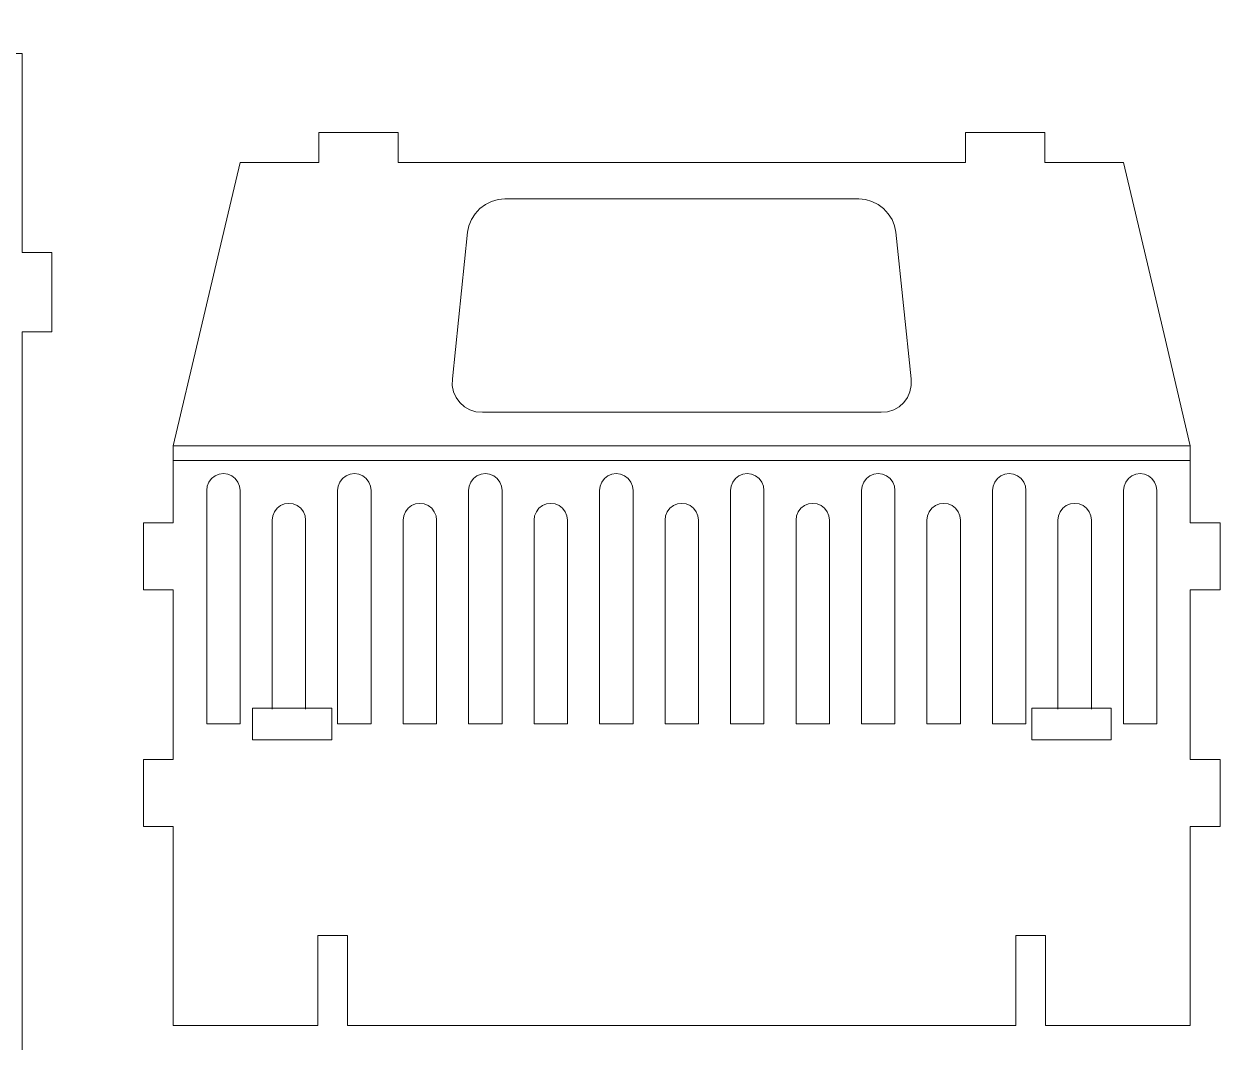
# Model space of a CAD drawing. Header units: millimetres. Extents: x -516 to 519, y -297 to 340.
# Drawn here: x -144 to -23.3, y -33.7 to 69 of the extents above; entities that cross this region are included whole.
import ezdxf

# ---------------------------------------------------------------- set-up
doc = ezdxf.new("R2010")
doc.units = ezdxf.units.MM
doc.header["$MEASUREMENT"] = 0
doc.layers.add('layer 1', color=7, linetype='Continuous')

msp = doc.modelspace()

# ---------------------------------------------------------------- linework, layer by layer
at = {"layer": 'layer 1', "color": 250, "lineweight": 18}
for points, knots in [([(-144.1938, 66.0335), (-144.1938, 66.0335), (-144.1938, 45.948), (-144.1938, 45.948), (-144.1938, 45.948), (-141.2196, 45.948), (-141.2196, 45.948), (-141.2196, 45.948), (-141.2196, 37.9439), (-141.2196, 37.9439), (-141.2196, 37.9439), (-144.1938, 37.9439), (-144.1938, 37.9439), (-144.1938, 37.9439), (-144.1938, -34.6253), (-144.1938, -34.6253), (-144.1938, -34.6253), (-141.2196, -34.6253), (-141.2196, -34.6253), (-141.2196, -34.6253), (-141.2196, -42.6295), (-141.2196, -42.6295), (-141.2196, -42.6295), (-144.1938, -42.6295), (-144.1938, -42.6295), (-144.1938, -42.6295), (-144.1938, -50.4249), (-144.1938, -50.4249), (-144.1938, -50.4249), (-152.1981, -50.4249), (-152.1981, -50.4249), (-152.1981, -50.4249), (-152.1981, -53.4264), (-152.1981, -53.4264), (-152.1981, -53.4264), (-160.2017, -53.4264), (-160.2017, -53.4264), (-160.2017, -53.4264), (-160.2017, -50.4249), (-160.2017, -50.4249), (-160.2017, -50.4249), (-230.8196, -50.4249), (-230.8196, -50.4249), (-230.8196, -50.4249), (-230.8196, -53.4264), (-230.8196, -53.4264), (-230.8196, -53.4264), (-238.8232, -53.4264), (-238.8232, -53.4264), (-238.8232, -53.4264), (-238.8232, -50.4249), (-238.8232, -50.4249), (-238.8232, -50.4249), (-246.8273, -50.4249), (-246.8273, -50.4249), (-246.8273, -50.4249), (-246.8273, -42.6295), (-246.8273, -42.6295), (-246.8273, -42.6295), (-249.8015, -42.6295), (-249.8015, -42.6295), (-249.8015, -42.6295), (-249.8015, -34.6253), (-249.8015, -34.6253), (-249.8015, -34.6253), (-246.8273, -34.6253), (-246.8273, -34.6253), (-246.8273, -34.6253), (-246.8273, 37.9439), (-246.8273, 37.9439), (-246.8273, 37.9439), (-249.8015, 37.9439), (-249.8015, 37.9439), (-249.8015, 37.9439), (-249.8015, 45.948), (-249.8015, 45.948), (-249.8015, 45.948), (-246.8273, 45.948), (-246.8273, 45.948), (-246.8273, 45.948), (-246.8273, 66.0335), (-246.8273, 66.0335), (-246.8273, 66.0335), (-199.5124, 66.0335), (-199.5124, 66.0335), (-199.5124, 66.0335), (-199.5124, 69.0077), (-199.5124, 69.0077), (-199.5124, 69.0077), (-191.5087, 69.0077), (-191.5087, 69.0077), (-191.5087, 69.0077), (-191.5087, 66.0335), (-191.5087, 66.0335), (-191.5087, 66.0335), (-144.1938, 66.0335), (-144.1938, 66.0335)], [0, 0, 0, 0, 0.03125, 0.03125, 0.03125, 0.0625, 0.0625, 0.0625, 0.09375, 0.09375, 0.09375, 0.125, 0.125, 0.125, 0.15625, 0.15625, 0.15625, 0.1875, 0.1875, 0.1875, 0.21875, 0.21875, 0.21875, 0.25, 0.25, 0.25, 0.28125, 0.28125, 0.28125, 0.3125, 0.3125, 0.3125, 0.34375, 0.34375, 0.34375, 0.375, 0.375, 0.375, 0.40625, 0.40625, 0.40625, 0.4375, 0.4375, 0.4375, 0.46875, 0.46875, 0.46875, 0.5, 0.5, 0.5, 0.53125, 0.53125, 0.53125, 0.5625, 0.5625, 0.5625, 0.59375, 0.59375, 0.59375, 0.625, 0.625, 0.625, 0.65625, 0.65625, 0.65625, 0.6875, 0.6875, 0.6875, 0.71875, 0.71875, 0.71875, 0.75, 0.75, 0.75, 0.78125, 0.78125, 0.78125, 0.8125, 0.8125, 0.8125, 0.84375, 0.84375, 0.84375, 0.875, 0.875, 0.875, 0.90625, 0.90625, 0.90625, 0.9375, 0.9375, 0.9375, 0.96875, 0.96875, 0.96875, 1, 1, 1, 1]), ([(-128.9611, -5.2263), (-128.9611, -5.2263), (-128.9611, 11.8948), (-128.9611, 11.8948), (-128.9611, 11.8948), (-131.9621, 11.8948), (-131.9621, 11.8948), (-131.9621, 11.8948), (-131.9621, 18.6437), (-131.9621, 18.6437), (-131.9621, 18.6437), (-128.9611, 18.6437), (-128.9611, 18.6437), (-128.9611, 18.6437), (-128.9611, 24.9344), (-128.9611, 24.9344), (-128.9611, 24.9344), (-128.9611, 26.4352), (-128.9611, 26.4352), (-128.9611, 26.4352), (-126.3122, 37.6503), (-126.3122, 37.6503), (-126.3122, 37.6503), (-124.7612, 44.2189), (-124.7612, 44.2189), (-124.7612, 44.2189), (-122.2057, 55.0388), (-122.2057, 55.0388), (-122.2057, 55.0388), (-114.2754, 55.0388), (-114.2754, 55.0388), (-114.2754, 55.0388), (-114.2754, 58.0403), (-114.2754, 58.0403), (-114.2754, 58.0403), (-106.2717, 58.0403), (-106.2717, 58.0403), (-106.2717, 58.0403), (-106.2717, 55.0388), (-106.2717, 55.0388), (-106.2717, 55.0388), (-49.017, 55.0388), (-49.017, 55.0388), (-49.017, 55.0388), (-49.017, 58.0403), (-49.017, 58.0403), (-49.017, 58.0403), (-41.0134, 58.0403), (-41.0134, 58.0403), (-41.0134, 58.0403), (-41.0134, 55.0388), (-41.0134, 55.0388), (-41.0134, 55.0388), (-33.083, 55.0388), (-33.083, 55.0388), (-33.083, 55.0388), (-30.5276, 44.2189), (-30.5276, 44.2189), (-30.5276, 44.2189), (-28.9765, 37.6503), (-28.9765, 37.6503), (-28.9765, 37.6503), (-26.3275, 26.4352), (-26.3275, 26.4352), (-26.3275, 26.4352), (-26.3275, 24.9344), (-26.3275, 24.9344), (-26.3275, 24.9344), (-26.3275, 18.6437), (-26.3275, 18.6437), (-26.3275, 18.6437), (-23.326, 18.6437), (-23.326, 18.6437), (-23.326, 18.6437), (-23.326, 11.8948), (-23.326, 11.8948), (-23.326, 11.8948), (-26.3275, 11.8948), (-26.3275, 11.8948), (-26.3275, 11.8948), (-26.3275, -5.2263), (-26.3275, -5.2263), (-26.3275, -5.2263), (-23.326, -5.2263), (-23.326, -5.2263), (-23.326, -5.2263), (-23.326, -11.9757), (-23.326, -11.9757), (-23.326, -11.9757), (-26.3275, -11.9757), (-26.3275, -11.9757), (-26.3275, -11.9757), (-26.3275, -32.0704), (-26.3275, -32.0704), (-26.3275, -32.0704), (-40.9286, -32.0704), (-40.9286, -32.0704), (-40.9286, -32.0704), (-40.9286, -22.9809), (-40.9286, -22.9809), (-40.9286, -22.9809), (-43.9303, -22.9809), (-43.9303, -22.9809), (-43.9303, -22.9809), (-43.9303, -32.0704), (-43.9303, -32.0704), (-43.9303, -32.0704), (-111.3617, -32.0704), (-111.3617, -32.0704), (-111.3617, -32.0704), (-111.3617, -22.9809), (-111.3617, -22.9809), (-111.3617, -22.9809), (-114.3633, -22.9809), (-114.3633, -22.9809), (-114.3633, -22.9809), (-114.3633, -32.0704), (-114.3633, -32.0704), (-114.3633, -32.0704), (-128.9611, -32.0704), (-128.9611, -32.0704), (-128.9611, -32.0704), (-128.9611, -11.9757), (-128.9611, -11.9757), (-128.9611, -11.9757), (-131.9621, -11.9757), (-131.9621, -11.9757), (-131.9621, -11.9757), (-131.9621, -5.2263), (-131.9621, -5.2263), (-131.9621, -5.2263), (-128.9611, -5.2263), (-128.9611, -5.2263)], [0, 0, 0, 0, 0.02272727, 0.02272727, 0.02272727, 0.04545455, 0.04545455, 0.04545455, 0.06818182, 0.06818182, 0.06818182, 0.09090909, 0.09090909, 0.09090909, 0.11363636, 0.11363636, 0.11363636, 0.13636364, 0.13636364, 0.13636364, 0.15909091, 0.15909091, 0.15909091, 0.18181818, 0.18181818, 0.18181818, 0.20454545, 0.20454545, 0.20454545, 0.22727273, 0.22727273, 0.22727273, 0.25, 0.25, 0.25, 0.27272727, 0.27272727, 0.27272727, 0.29545455, 0.29545455, 0.29545455, 0.31818182, 0.31818182, 0.31818182, 0.34090909, 0.34090909, 0.34090909, 0.36363636, 0.36363636, 0.36363636, 0.38636364, 0.38636364, 0.38636364, 0.40909091, 0.40909091, 0.40909091, 0.43181818, 0.43181818, 0.43181818, 0.45454545, 0.45454545, 0.45454545, 0.47727273, 0.47727273, 0.47727273, 0.5, 0.5, 0.5, 0.52272727, 0.52272727, 0.52272727, 0.54545455, 0.54545455, 0.54545455, 0.56818182, 0.56818182, 0.56818182, 0.59090909, 0.59090909, 0.59090909, 0.61363636, 0.61363636, 0.61363636, 0.63636364, 0.63636364, 0.63636364, 0.65909091, 0.65909091, 0.65909091, 0.68181818, 0.68181818, 0.68181818, 0.70454545, 0.70454545, 0.70454545, 0.72727273, 0.72727273, 0.72727273, 0.75, 0.75, 0.75, 0.77272727, 0.77272727, 0.77272727, 0.79545455, 0.79545455, 0.79545455, 0.81818182, 0.81818182, 0.81818182, 0.84090909, 0.84090909, 0.84090909, 0.86363636, 0.86363636, 0.86363636, 0.88636364, 0.88636364, 0.88636364, 0.90909091, 0.90909091, 0.90909091, 0.93181818, 0.93181818, 0.93181818, 0.95454545, 0.95454545, 0.95454545, 0.97727273, 0.97727273, 0.97727273, 1, 1, 1, 1]), ([(-57.5335, 29.8096), (-57.5335, 29.8096), (-56.8785, 29.8747), (-56.8785, 29.8747), (-56.8785, 29.8747), (-56.2619, 30.0667), (-56.2619, 30.0667), (-56.2619, 30.0667), (-55.708, 30.3788), (-55.708, 30.3788), (-55.708, 30.3788), (-55.2377, 30.7982), (-55.2377, 30.7982), (-55.2377, 30.7982), (-54.8694, 31.3099), (-54.8694, 31.3099), (-54.8694, 31.3099), (-54.6167, 31.8933), (-54.6167, 31.8933), (-54.6167, 31.8933), (-54.4898, 32.5264), (-54.4898, 32.5264), (-54.4898, 32.5264), (-54.4931, 33.1846), (-54.4931, 33.1846), (-54.4931, 33.1846), (-56.0382, 47.9782), (-56.0382, 47.9782), (-56.0382, 47.9782), (-56.1721, 48.6366), (-56.1721, 48.6366), (-56.1721, 48.6366), (-56.4312, 49.2696), (-56.4312, 49.2696), (-56.4312, 49.2696), (-56.8057, 49.853), (-56.8057, 49.853), (-56.8057, 49.853), (-57.281, 50.3641), (-57.281, 50.3641), (-57.281, 50.3641), (-57.8391, 50.7841), (-57.8391, 50.7841), (-57.8391, 50.7841), (-58.4581, 51.0956), (-58.4581, 51.0956), (-58.4581, 51.0956), (-59.1147, 51.2876), (-59.1147, 51.2876), (-59.1147, 51.2876), (-59.7833, 51.3527), (-59.7833, 51.3527), (-59.7833, 51.3527), (-95.5054, 51.3527), (-95.5054, 51.3527), (-95.5054, 51.3527), (-96.174, 51.2876), (-96.174, 51.2876), (-96.174, 51.2876), (-96.83, 51.0956), (-96.83, 51.0956), (-96.83, 51.0956), (-97.4495, 50.7841), (-97.4495, 50.7841), (-97.4495, 50.7841), (-98.0077, 50.3641), (-98.0077, 50.3641), (-98.0077, 50.3641), (-98.4829, 49.853), (-98.4829, 49.853), (-98.4829, 49.853), (-98.8572, 49.2696), (-98.8572, 49.2696), (-98.8572, 49.2696), (-99.1166, 48.6366), (-99.1166, 48.6366), (-99.1166, 48.6366), (-99.2505, 47.9782), (-99.2505, 47.9782), (-99.2505, 47.9782), (-100.7955, 33.1846), (-100.7955, 33.1846), (-100.7955, 33.1846), (-100.7989, 32.5264), (-100.7989, 32.5264), (-100.7989, 32.5264), (-100.672, 31.8933), (-100.672, 31.8933), (-100.672, 31.8933), (-100.4193, 31.3099), (-100.4193, 31.3099), (-100.4193, 31.3099), (-100.051, 30.7982), (-100.051, 30.7982), (-100.051, 30.7982), (-99.5802, 30.3788), (-99.5802, 30.3788), (-99.5802, 30.3788), (-99.0264, 30.0667), (-99.0264, 30.0667), (-99.0264, 30.0667), (-98.4102, 29.8747), (-98.4102, 29.8747), (-98.4102, 29.8747), (-97.7546, 29.8096), (-97.7546, 29.8096), (-97.7546, 29.8096), (-57.5335, 29.8096), (-57.5335, 29.8096)], [0, 0, 0, 0, 0.02777778, 0.02777778, 0.02777778, 0.05555556, 0.05555556, 0.05555556, 0.08333333, 0.08333333, 0.08333333, 0.11111111, 0.11111111, 0.11111111, 0.13888889, 0.13888889, 0.13888889, 0.16666667, 0.16666667, 0.16666667, 0.19444444, 0.19444444, 0.19444444, 0.22222222, 0.22222222, 0.22222222, 0.25, 0.25, 0.25, 0.27777778, 0.27777778, 0.27777778, 0.30555556, 0.30555556, 0.30555556, 0.33333333, 0.33333333, 0.33333333, 0.36111111, 0.36111111, 0.36111111, 0.38888889, 0.38888889, 0.38888889, 0.41666667, 0.41666667, 0.41666667, 0.44444444, 0.44444444, 0.44444444, 0.47222222, 0.47222222, 0.47222222, 0.5, 0.5, 0.5, 0.52777778, 0.52777778, 0.52777778, 0.55555556, 0.55555556, 0.55555556, 0.58333333, 0.58333333, 0.58333333, 0.61111111, 0.61111111, 0.61111111, 0.63888889, 0.63888889, 0.63888889, 0.66666667, 0.66666667, 0.66666667, 0.69444444, 0.69444444, 0.69444444, 0.72222222, 0.72222222, 0.72222222, 0.75, 0.75, 0.75, 0.77777778, 0.77777778, 0.77777778, 0.80555556, 0.80555556, 0.80555556, 0.83333333, 0.83333333, 0.83333333, 0.86111111, 0.86111111, 0.86111111, 0.88888889, 0.88888889, 0.88888889, 0.91666667, 0.91666667, 0.91666667, 0.94444444, 0.94444444, 0.94444444, 0.97222222, 0.97222222, 0.97222222, 1, 1, 1, 1]), ([(-112.9534, -3.2352), (-112.9534, -3.2352), (-112.9534, -0.0352), (-112.9534, -0.0352), (-112.9534, -0.0352), (-115.6038, -0.0352), (-115.6038, -0.0352), (-115.6038, -0.0352), (-118.9784, -0.0352), (-118.9784, -0.0352), (-118.9784, -0.0352), (-120.957, -0.0352), (-120.957, -0.0352), (-120.957, -0.0352), (-120.957, -3.2352), (-120.957, -3.2352), (-120.957, -3.2352), (-112.9534, -3.2352), (-112.9534, -3.2352)], [0, 0, 0, 0, 0.16666667, 0.16666667, 0.16666667, 0.33333333, 0.33333333, 0.33333333, 0.5, 0.5, 0.5, 0.66666667, 0.66666667, 0.66666667, 0.83333333, 0.83333333, 0.83333333, 1, 1, 1, 1]), ([(-42.3354, -0.0352), (-42.3354, -0.0352), (-42.3354, -3.2352), (-42.3354, -3.2352), (-42.3354, -3.2352), (-34.3317, -3.2352), (-34.3317, -3.2352), (-34.3317, -3.2352), (-34.3317, -0.0352), (-34.3317, -0.0352), (-34.3317, -0.0352), (-36.3099, -0.0352), (-36.3099, -0.0352), (-36.3099, -0.0352), (-39.6849, -0.0352), (-39.6849, -0.0352), (-39.6849, -0.0352), (-42.3354, -0.0352), (-42.3354, -0.0352)], [0, 0, 0, 0, 0.16666667, 0.16666667, 0.16666667, 0.33333333, 0.33333333, 0.33333333, 0.5, 0.5, 0.5, 0.66666667, 0.66666667, 0.66666667, 0.83333333, 0.83333333, 0.83333333, 1, 1, 1, 1])]:
    msp.add_open_spline(points, degree=3, knots=knots, dxfattribs=at)
at = {"layer": 'layer 1', "color": 114, "lineweight": 18}
for points in [[(-26.3274, 26.4352), (-26.3274, 26.4352), (-128.9611, 26.4352), (-128.9611, 26.4352)], [(-128.9611, 24.9343), (-128.9611, 24.9343), (-26.3274, 24.9343), (-26.3274, 24.9343)]]:
    msp.add_open_spline(points, degree=3, dxfattribs=at)
for points, knots in [([(-122.2117, -1.6353), (-122.2117, -1.6353), (-125.5861, -1.6353), (-125.5861, -1.6353), (-125.5861, -1.6353), (-125.5861, 21.9333), (-125.5861, 21.9333), (-125.5861, 21.9333), (-125.5287, 22.3696), (-125.5287, 22.3696), (-125.5287, 22.3696), (-125.3603, 22.777), (-125.3603, 22.777), (-125.3603, 22.777), (-125.0918, 23.1263), (-125.0918, 23.1263), (-125.0918, 23.1263), (-124.7425, 23.3943), (-124.7425, 23.3943), (-124.7425, 23.3943), (-124.3357, 23.5632), (-124.3357, 23.5632), (-124.3357, 23.5632), (-123.899, 23.6206), (-123.899, 23.6206), (-123.899, 23.6206), (-123.4627, 23.5632), (-123.4627, 23.5632), (-123.4627, 23.5632), (-123.0553, 23.3943), (-123.0553, 23.3943), (-123.0553, 23.3943), (-122.7059, 23.1263), (-122.7059, 23.1263), (-122.7059, 23.1263), (-122.438, 22.777), (-122.438, 22.777), (-122.438, 22.777), (-122.269, 22.3696), (-122.269, 22.3696), (-122.269, 22.3696), (-122.2117, 21.9333), (-122.2117, 21.9333), (-122.2117, 21.9333), (-122.2117, -1.6353), (-122.2117, -1.6353)], [0, 0, 0, 0, 0.06666667, 0.06666667, 0.06666667, 0.13333333, 0.13333333, 0.13333333, 0.2, 0.2, 0.2, 0.26666667, 0.26666667, 0.26666667, 0.33333333, 0.33333333, 0.33333333, 0.4, 0.4, 0.4, 0.46666667, 0.46666667, 0.46666667, 0.53333333, 0.53333333, 0.53333333, 0.6, 0.6, 0.6, 0.66666667, 0.66666667, 0.66666667, 0.73333333, 0.73333333, 0.73333333, 0.8, 0.8, 0.8, 0.86666667, 0.86666667, 0.86666667, 0.93333333, 0.93333333, 0.93333333, 1, 1, 1, 1]), ([(-108.996, -1.6353), (-108.996, -1.6353), (-112.3705, -1.6353), (-112.3705, -1.6353), (-112.3705, -1.6353), (-112.3705, 21.9333), (-112.3705, 21.9333), (-112.3705, 21.9333), (-112.3131, 22.3696), (-112.3131, 22.3696), (-112.3131, 22.3696), (-112.1447, 22.777), (-112.1447, 22.777), (-112.1447, 22.777), (-111.8762, 23.1263), (-111.8762, 23.1263), (-111.8762, 23.1263), (-111.5269, 23.3943), (-111.5269, 23.3943), (-111.5269, 23.3943), (-111.1201, 23.5632), (-111.1201, 23.5632), (-111.1201, 23.5632), (-110.6832, 23.6206), (-110.6832, 23.6206), (-110.6832, 23.6206), (-110.2469, 23.5632), (-110.2469, 23.5632), (-110.2469, 23.5632), (-109.8396, 23.3943), (-109.8396, 23.3943), (-109.8396, 23.3943), (-109.4903, 23.1263), (-109.4903, 23.1263), (-109.4903, 23.1263), (-109.2224, 22.777), (-109.2224, 22.777), (-109.2224, 22.777), (-109.0534, 22.3696), (-109.0534, 22.3696), (-109.0534, 22.3696), (-108.996, 21.9333), (-108.996, 21.9333), (-108.996, 21.9333), (-108.996, -1.6353), (-108.996, -1.6353)], [0, 0, 0, 0, 0.06666667, 0.06666667, 0.06666667, 0.13333333, 0.13333333, 0.13333333, 0.2, 0.2, 0.2, 0.26666667, 0.26666667, 0.26666667, 0.33333333, 0.33333333, 0.33333333, 0.4, 0.4, 0.4, 0.46666667, 0.46666667, 0.46666667, 0.53333333, 0.53333333, 0.53333333, 0.6, 0.6, 0.6, 0.66666667, 0.66666667, 0.66666667, 0.73333333, 0.73333333, 0.73333333, 0.8, 0.8, 0.8, 0.86666667, 0.86666667, 0.86666667, 0.93333333, 0.93333333, 0.93333333, 1, 1, 1, 1]), ([(-95.7803, -1.6353), (-95.7803, -1.6353), (-95.7803, 21.9333), (-95.7803, 21.9333), (-95.7803, 21.9333), (-95.8378, 22.3696), (-95.8378, 22.3696), (-95.8378, 22.3696), (-96.0068, 22.777), (-96.0068, 22.777), (-96.0068, 22.777), (-96.2746, 23.1263), (-96.2746, 23.1263), (-96.2746, 23.1263), (-96.6238, 23.3943), (-96.6238, 23.3943), (-96.6238, 23.3943), (-97.0313, 23.5632), (-97.0313, 23.5632), (-97.0313, 23.5632), (-97.4676, 23.6206), (-97.4676, 23.6206), (-97.4676, 23.6206), (-97.9045, 23.5632), (-97.9045, 23.5632), (-97.9045, 23.5632), (-98.3111, 23.3943), (-98.3111, 23.3943), (-98.3111, 23.3943), (-98.6605, 23.1263), (-98.6605, 23.1263), (-98.6605, 23.1263), (-98.9291, 22.777), (-98.9291, 22.777), (-98.9291, 22.777), (-99.0973, 22.3696), (-99.0973, 22.3696), (-99.0973, 22.3696), (-99.1549, 21.9333), (-99.1549, 21.9333), (-99.1549, 21.9333), (-99.1549, -1.6353), (-99.1549, -1.6353), (-99.1549, -1.6353), (-95.7803, -1.6353), (-95.7803, -1.6353)], [0, 0, 0, 0, 0.06666667, 0.06666667, 0.06666667, 0.13333333, 0.13333333, 0.13333333, 0.2, 0.2, 0.2, 0.26666667, 0.26666667, 0.26666667, 0.33333333, 0.33333333, 0.33333333, 0.4, 0.4, 0.4, 0.46666667, 0.46666667, 0.46666667, 0.53333333, 0.53333333, 0.53333333, 0.6, 0.6, 0.6, 0.66666667, 0.66666667, 0.66666667, 0.73333333, 0.73333333, 0.73333333, 0.8, 0.8, 0.8, 0.86666667, 0.86666667, 0.86666667, 0.93333333, 0.93333333, 0.93333333, 1, 1, 1, 1]), ([(-82.5647, -1.6353), (-82.5647, -1.6353), (-82.5647, 21.9333), (-82.5647, 21.9333), (-82.5647, 21.9333), (-82.6221, 22.3696), (-82.6221, 22.3696), (-82.6221, 22.3696), (-82.791, 22.777), (-82.791, 22.777), (-82.791, 22.777), (-83.059, 23.1263), (-83.059, 23.1263), (-83.059, 23.1263), (-83.4083, 23.3943), (-83.4083, 23.3943), (-83.4083, 23.3943), (-83.8156, 23.5632), (-83.8156, 23.5632), (-83.8156, 23.5632), (-84.2518, 23.6206), (-84.2518, 23.6206), (-84.2518, 23.6206), (-84.6887, 23.5632), (-84.6887, 23.5632), (-84.6887, 23.5632), (-85.0955, 23.3943), (-85.0955, 23.3943), (-85.0955, 23.3943), (-85.4448, 23.1263), (-85.4448, 23.1263), (-85.4448, 23.1263), (-85.7133, 22.777), (-85.7133, 22.777), (-85.7133, 22.777), (-85.8818, 22.3696), (-85.8818, 22.3696), (-85.8818, 22.3696), (-85.9391, 21.9333), (-85.9391, 21.9333), (-85.9391, 21.9333), (-85.9391, -1.6353), (-85.9391, -1.6353), (-85.9391, -1.6353), (-82.5647, -1.6353), (-82.5647, -1.6353)], [0, 0, 0, 0, 0.06666667, 0.06666667, 0.06666667, 0.13333333, 0.13333333, 0.13333333, 0.2, 0.2, 0.2, 0.26666667, 0.26666667, 0.26666667, 0.33333333, 0.33333333, 0.33333333, 0.4, 0.4, 0.4, 0.46666667, 0.46666667, 0.46666667, 0.53333333, 0.53333333, 0.53333333, 0.6, 0.6, 0.6, 0.66666667, 0.66666667, 0.66666667, 0.73333333, 0.73333333, 0.73333333, 0.8, 0.8, 0.8, 0.86666667, 0.86666667, 0.86666667, 0.93333333, 0.93333333, 0.93333333, 1, 1, 1, 1]), ([(-69.349, 21.9333), (-69.349, 21.9333), (-69.349, -1.6353), (-69.349, -1.6353), (-69.349, -1.6353), (-72.7235, -1.6353), (-72.7235, -1.6353), (-72.7235, -1.6353), (-72.7235, 21.9333), (-72.7235, 21.9333), (-72.7235, 21.9333), (-72.666, 22.3696), (-72.666, 22.3696), (-72.666, 22.3696), (-72.4977, 22.777), (-72.4977, 22.777), (-72.4977, 22.777), (-72.2297, 23.1263), (-72.2297, 23.1263), (-72.2297, 23.1263), (-71.8798, 23.3943), (-71.8798, 23.3943), (-71.8798, 23.3943), (-71.4731, 23.5632), (-71.4731, 23.5632), (-71.4731, 23.5632), (-71.0362, 23.6206), (-71.0362, 23.6206), (-71.0362, 23.6206), (-70.6, 23.5632), (-70.6, 23.5632), (-70.6, 23.5632), (-70.1927, 23.3943), (-70.1927, 23.3943), (-70.1927, 23.3943), (-69.8432, 23.1263), (-69.8432, 23.1263), (-69.8432, 23.1263), (-69.5754, 22.777), (-69.5754, 22.777), (-69.5754, 22.777), (-69.4065, 22.3696), (-69.4065, 22.3696), (-69.4065, 22.3696), (-69.349, 21.9333), (-69.349, 21.9333)], [0, 0, 0, 0, 0.06666667, 0.06666667, 0.06666667, 0.13333333, 0.13333333, 0.13333333, 0.2, 0.2, 0.2, 0.26666667, 0.26666667, 0.26666667, 0.33333333, 0.33333333, 0.33333333, 0.4, 0.4, 0.4, 0.46666667, 0.46666667, 0.46666667, 0.53333333, 0.53333333, 0.53333333, 0.6, 0.6, 0.6, 0.66666667, 0.66666667, 0.66666667, 0.73333333, 0.73333333, 0.73333333, 0.8, 0.8, 0.8, 0.86666667, 0.86666667, 0.86666667, 0.93333333, 0.93333333, 0.93333333, 1, 1, 1, 1]), ([(-56.1332, 21.9333), (-56.1332, 21.9333), (-56.1332, -1.6353), (-56.1332, -1.6353), (-56.1332, -1.6353), (-59.5077, -1.6353), (-59.5077, -1.6353), (-59.5077, -1.6353), (-59.5077, 21.9333), (-59.5077, 21.9333), (-59.5077, 21.9333), (-59.4503, 22.3696), (-59.4503, 22.3696), (-59.4503, 22.3696), (-59.2819, 22.777), (-59.2819, 22.777), (-59.2819, 22.777), (-59.0141, 23.1263), (-59.0141, 23.1263), (-59.0141, 23.1263), (-58.6641, 23.3943), (-58.6641, 23.3943), (-58.6641, 23.3943), (-58.2574, 23.5632), (-58.2574, 23.5632), (-58.2574, 23.5632), (-57.8205, 23.6206), (-57.8205, 23.6206), (-57.8205, 23.6206), (-57.3842, 23.5632), (-57.3842, 23.5632), (-57.3842, 23.5632), (-56.9768, 23.3943), (-56.9768, 23.3943), (-56.9768, 23.3943), (-56.6276, 23.1263), (-56.6276, 23.1263), (-56.6276, 23.1263), (-56.3596, 22.777), (-56.3596, 22.777), (-56.3596, 22.777), (-56.1907, 22.3696), (-56.1907, 22.3696), (-56.1907, 22.3696), (-56.1332, 21.9333), (-56.1332, 21.9333)], [0, 0, 0, 0, 0.06666667, 0.06666667, 0.06666667, 0.13333333, 0.13333333, 0.13333333, 0.2, 0.2, 0.2, 0.26666667, 0.26666667, 0.26666667, 0.33333333, 0.33333333, 0.33333333, 0.4, 0.4, 0.4, 0.46666667, 0.46666667, 0.46666667, 0.53333333, 0.53333333, 0.53333333, 0.6, 0.6, 0.6, 0.66666667, 0.66666667, 0.66666667, 0.73333333, 0.73333333, 0.73333333, 0.8, 0.8, 0.8, 0.86666667, 0.86666667, 0.86666667, 0.93333333, 0.93333333, 0.93333333, 1, 1, 1, 1]), ([(-42.9176, 21.9333), (-42.9176, 21.9333), (-42.9176, -1.6353), (-42.9176, -1.6353), (-42.9176, -1.6353), (-46.2921, -1.6353), (-46.2921, -1.6353), (-46.2921, -1.6353), (-46.2921, 21.9333), (-46.2921, 21.9333), (-46.2921, 21.9333), (-46.2346, 22.3696), (-46.2346, 22.3696), (-46.2346, 22.3696), (-46.0663, 22.777), (-46.0663, 22.777), (-46.0663, 22.777), (-45.7984, 23.1263), (-45.7984, 23.1263), (-45.7984, 23.1263), (-45.4484, 23.3943), (-45.4484, 23.3943), (-45.4484, 23.3943), (-45.0417, 23.5632), (-45.0417, 23.5632), (-45.0417, 23.5632), (-44.6049, 23.6206), (-44.6049, 23.6206), (-44.6049, 23.6206), (-44.1686, 23.5632), (-44.1686, 23.5632), (-44.1686, 23.5632), (-43.7613, 23.3943), (-43.7613, 23.3943), (-43.7613, 23.3943), (-43.4118, 23.1263), (-43.4118, 23.1263), (-43.4118, 23.1263), (-43.144, 22.777), (-43.144, 22.777), (-43.144, 22.777), (-42.9751, 22.3696), (-42.9751, 22.3696), (-42.9751, 22.3696), (-42.9176, 21.9333), (-42.9176, 21.9333)], [0, 0, 0, 0, 0.06666667, 0.06666667, 0.06666667, 0.13333333, 0.13333333, 0.13333333, 0.2, 0.2, 0.2, 0.26666667, 0.26666667, 0.26666667, 0.33333333, 0.33333333, 0.33333333, 0.4, 0.4, 0.4, 0.46666667, 0.46666667, 0.46666667, 0.53333333, 0.53333333, 0.53333333, 0.6, 0.6, 0.6, 0.66666667, 0.66666667, 0.66666667, 0.73333333, 0.73333333, 0.73333333, 0.8, 0.8, 0.8, 0.86666667, 0.86666667, 0.86666667, 0.93333333, 0.93333333, 0.93333333, 1, 1, 1, 1]), ([(-29.9283, 22.777), (-29.9283, 22.777), (-29.7593, 22.3696), (-29.7593, 22.3696), (-29.7593, 22.3696), (-29.702, 21.9333), (-29.702, 21.9333), (-29.702, 21.9333), (-29.702, -1.6353), (-29.702, -1.6353), (-29.702, -1.6353), (-33.077, -1.6353), (-33.077, -1.6353), (-33.077, -1.6353), (-33.077, 21.9333), (-33.077, 21.9333), (-33.077, 21.9333), (-33.019, 22.3696), (-33.019, 22.3696), (-33.019, 22.3696), (-32.8506, 22.777), (-32.8506, 22.777), (-32.8506, 22.777), (-32.5827, 23.1263), (-32.5827, 23.1263), (-32.5827, 23.1263), (-32.2328, 23.3943), (-32.2328, 23.3943), (-32.2328, 23.3943), (-31.826, 23.5632), (-31.826, 23.5632), (-31.826, 23.5632), (-31.3892, 23.6206), (-31.3892, 23.6206), (-31.3892, 23.6206), (-30.9527, 23.5632), (-30.9527, 23.5632), (-30.9527, 23.5632), (-30.5455, 23.3943), (-30.5455, 23.3943), (-30.5455, 23.3943), (-30.1962, 23.1263), (-30.1962, 23.1263), (-30.1962, 23.1263), (-29.9283, 22.777), (-29.9283, 22.777)], [0, 0, 0, 0, 0.06666667, 0.06666667, 0.06666667, 0.13333333, 0.13333333, 0.13333333, 0.2, 0.2, 0.2, 0.26666667, 0.26666667, 0.26666667, 0.33333333, 0.33333333, 0.33333333, 0.4, 0.4, 0.4, 0.46666667, 0.46666667, 0.46666667, 0.53333333, 0.53333333, 0.53333333, 0.6, 0.6, 0.6, 0.66666667, 0.66666667, 0.66666667, 0.73333333, 0.73333333, 0.73333333, 0.8, 0.8, 0.8, 0.86666667, 0.86666667, 0.86666667, 0.93333333, 0.93333333, 0.93333333, 1, 1, 1, 1]), ([(-115.6038, -0.1344), (-115.6038, -0.1344), (-115.6038, 18.9318), (-115.6038, 18.9318), (-115.6038, 18.9318), (-115.6613, 19.3687), (-115.6613, 19.3687), (-115.6613, 19.3687), (-115.8302, 19.7754), (-115.8302, 19.7754), (-115.8302, 19.7754), (-116.098, 20.1247), (-116.098, 20.1247), (-116.098, 20.1247), (-116.4475, 20.3927), (-116.4475, 20.3927), (-116.4475, 20.3927), (-116.8548, 20.5616), (-116.8548, 20.5616), (-116.8548, 20.5616), (-117.2911, 20.6191), (-117.2911, 20.6191), (-117.2911, 20.6191), (-117.728, 20.5616), (-117.728, 20.5616), (-117.728, 20.5616), (-118.1346, 20.3927), (-118.1346, 20.3927), (-118.1346, 20.3927), (-118.4841, 20.1247), (-118.4841, 20.1247), (-118.4841, 20.1247), (-118.7525, 19.7754), (-118.7525, 19.7754), (-118.7525, 19.7754), (-118.9209, 19.3687), (-118.9209, 19.3687), (-118.9209, 19.3687), (-118.9782, 18.9318), (-118.9782, 18.9318), (-118.9782, 18.9318), (-118.9782, -0.1344), (-118.9782, -0.1344)], [0, 0, 0, 0, 0.07142857, 0.07142857, 0.07142857, 0.14285714, 0.14285714, 0.14285714, 0.21428571, 0.21428571, 0.21428571, 0.28571429, 0.28571429, 0.28571429, 0.35714286, 0.35714286, 0.35714286, 0.42857143, 0.42857143, 0.42857143, 0.5, 0.5, 0.5, 0.57142857, 0.57142857, 0.57142857, 0.64285714, 0.64285714, 0.64285714, 0.71428571, 0.71428571, 0.71428571, 0.78571429, 0.78571429, 0.78571429, 0.85714286, 0.85714286, 0.85714286, 0.92857143, 0.92857143, 0.92857143, 1, 1, 1, 1]), ([(-102.3882, -1.6353), (-102.3882, -1.6353), (-102.3882, 18.9318), (-102.3882, 18.9318), (-102.3882, 18.9318), (-102.4456, 19.3687), (-102.4456, 19.3687), (-102.4456, 19.3687), (-102.6145, 19.7754), (-102.6145, 19.7754), (-102.6145, 19.7754), (-102.8824, 20.1247), (-102.8824, 20.1247), (-102.8824, 20.1247), (-103.2318, 20.3927), (-103.2318, 20.3927), (-103.2318, 20.3927), (-103.6391, 20.5616), (-103.6391, 20.5616), (-103.6391, 20.5616), (-104.0755, 20.6191), (-104.0755, 20.6191), (-104.0755, 20.6191), (-104.5122, 20.5616), (-104.5122, 20.5616), (-104.5122, 20.5616), (-104.919, 20.3927), (-104.919, 20.3927), (-104.919, 20.3927), (-105.2684, 20.1247), (-105.2684, 20.1247), (-105.2684, 20.1247), (-105.5368, 19.7754), (-105.5368, 19.7754), (-105.5368, 19.7754), (-105.7052, 19.3687), (-105.7052, 19.3687), (-105.7052, 19.3687), (-105.7626, 18.9318), (-105.7626, 18.9318), (-105.7626, 18.9318), (-105.7626, -1.6353), (-105.7626, -1.6353), (-105.7626, -1.6353), (-102.3882, -1.6353), (-102.3882, -1.6353)], [0, 0, 0, 0, 0.06666667, 0.06666667, 0.06666667, 0.13333333, 0.13333333, 0.13333333, 0.2, 0.2, 0.2, 0.26666667, 0.26666667, 0.26666667, 0.33333333, 0.33333333, 0.33333333, 0.4, 0.4, 0.4, 0.46666667, 0.46666667, 0.46666667, 0.53333333, 0.53333333, 0.53333333, 0.6, 0.6, 0.6, 0.66666667, 0.66666667, 0.66666667, 0.73333333, 0.73333333, 0.73333333, 0.8, 0.8, 0.8, 0.86666667, 0.86666667, 0.86666667, 0.93333333, 0.93333333, 0.93333333, 1, 1, 1, 1]), ([(-89.1724, -1.6353), (-89.1724, -1.6353), (-89.1724, 18.9318), (-89.1724, 18.9318), (-89.1724, 18.9318), (-89.2299, 19.3687), (-89.2299, 19.3687), (-89.2299, 19.3687), (-89.3989, 19.7754), (-89.3989, 19.7754), (-89.3989, 19.7754), (-89.6666, 20.1247), (-89.6666, 20.1247), (-89.6666, 20.1247), (-90.0162, 20.3927), (-90.0162, 20.3927), (-90.0162, 20.3927), (-90.4234, 20.5616), (-90.4234, 20.5616), (-90.4234, 20.5616), (-90.8597, 20.6191), (-90.8597, 20.6191), (-90.8597, 20.6191), (-91.2966, 20.5616), (-91.2966, 20.5616), (-91.2966, 20.5616), (-91.7033, 20.3927), (-91.7033, 20.3927), (-91.7033, 20.3927), (-92.0527, 20.1247), (-92.0527, 20.1247), (-92.0527, 20.1247), (-92.3212, 19.7754), (-92.3212, 19.7754), (-92.3212, 19.7754), (-92.4895, 19.3687), (-92.4895, 19.3687), (-92.4895, 19.3687), (-92.547, 18.9318), (-92.547, 18.9318), (-92.547, 18.9318), (-92.547, -1.6353), (-92.547, -1.6353), (-92.547, -1.6353), (-89.1724, -1.6353), (-89.1724, -1.6353)], [0, 0, 0, 0, 0.06666667, 0.06666667, 0.06666667, 0.13333333, 0.13333333, 0.13333333, 0.2, 0.2, 0.2, 0.26666667, 0.26666667, 0.26666667, 0.33333333, 0.33333333, 0.33333333, 0.4, 0.4, 0.4, 0.46666667, 0.46666667, 0.46666667, 0.53333333, 0.53333333, 0.53333333, 0.6, 0.6, 0.6, 0.66666667, 0.66666667, 0.66666667, 0.73333333, 0.73333333, 0.73333333, 0.8, 0.8, 0.8, 0.86666667, 0.86666667, 0.86666667, 0.93333333, 0.93333333, 0.93333333, 1, 1, 1, 1]), ([(-76.0141, 19.3687), (-76.0141, 19.3687), (-75.9568, 18.9318), (-75.9568, 18.9318), (-75.9568, 18.9318), (-75.9568, -1.6353), (-75.9568, -1.6353), (-75.9568, -1.6353), (-79.3312, -1.6353), (-79.3312, -1.6353), (-79.3312, -1.6353), (-79.3312, 18.9318), (-79.3312, 18.9318), (-79.3312, 18.9318), (-79.2738, 19.3687), (-79.2738, 19.3687), (-79.2738, 19.3687), (-79.1054, 19.7754), (-79.1054, 19.7754), (-79.1054, 19.7754), (-78.837, 20.1247), (-78.837, 20.1247), (-78.837, 20.1247), (-78.4876, 20.3927), (-78.4876, 20.3927), (-78.4876, 20.3927), (-78.0808, 20.5616), (-78.0808, 20.5616), (-78.0808, 20.5616), (-77.6441, 20.6191), (-77.6441, 20.6191), (-77.6441, 20.6191), (-77.2077, 20.5616), (-77.2077, 20.5616), (-77.2077, 20.5616), (-76.8003, 20.3927), (-76.8003, 20.3927), (-76.8003, 20.3927), (-76.4511, 20.1247), (-76.4511, 20.1247), (-76.4511, 20.1247), (-76.1831, 19.7754), (-76.1831, 19.7754), (-76.1831, 19.7754), (-76.0141, 19.3687), (-76.0141, 19.3687)], [0, 0, 0, 0, 0.06666667, 0.06666667, 0.06666667, 0.13333333, 0.13333333, 0.13333333, 0.2, 0.2, 0.2, 0.26666667, 0.26666667, 0.26666667, 0.33333333, 0.33333333, 0.33333333, 0.4, 0.4, 0.4, 0.46666667, 0.46666667, 0.46666667, 0.53333333, 0.53333333, 0.53333333, 0.6, 0.6, 0.6, 0.66666667, 0.66666667, 0.66666667, 0.73333333, 0.73333333, 0.73333333, 0.8, 0.8, 0.8, 0.86666667, 0.86666667, 0.86666667, 0.93333333, 0.93333333, 0.93333333, 1, 1, 1, 1]), ([(-62.7986, 19.3687), (-62.7986, 19.3687), (-62.7411, 18.9318), (-62.7411, 18.9318), (-62.7411, 18.9318), (-62.7411, -1.6353), (-62.7411, -1.6353), (-62.7411, -1.6353), (-66.1156, -1.6353), (-66.1156, -1.6353), (-66.1156, -1.6353), (-66.1156, 18.9318), (-66.1156, 18.9318), (-66.1156, 18.9318), (-66.0583, 19.3687), (-66.0583, 19.3687), (-66.0583, 19.3687), (-65.8898, 19.7754), (-65.8898, 19.7754), (-65.8898, 19.7754), (-65.6218, 20.1247), (-65.6218, 20.1247), (-65.6218, 20.1247), (-65.2721, 20.3927), (-65.2721, 20.3927), (-65.2721, 20.3927), (-64.8652, 20.5616), (-64.8652, 20.5616), (-64.8652, 20.5616), (-64.4283, 20.6191), (-64.4283, 20.6191), (-64.4283, 20.6191), (-63.9921, 20.5616), (-63.9921, 20.5616), (-63.9921, 20.5616), (-63.5848, 20.3927), (-63.5848, 20.3927), (-63.5848, 20.3927), (-63.2355, 20.1247), (-63.2355, 20.1247), (-63.2355, 20.1247), (-62.9675, 19.7754), (-62.9675, 19.7754), (-62.9675, 19.7754), (-62.7986, 19.3687), (-62.7986, 19.3687)], [0, 0, 0, 0, 0.06666667, 0.06666667, 0.06666667, 0.13333333, 0.13333333, 0.13333333, 0.2, 0.2, 0.2, 0.26666667, 0.26666667, 0.26666667, 0.33333333, 0.33333333, 0.33333333, 0.4, 0.4, 0.4, 0.46666667, 0.46666667, 0.46666667, 0.53333333, 0.53333333, 0.53333333, 0.6, 0.6, 0.6, 0.66666667, 0.66666667, 0.66666667, 0.73333333, 0.73333333, 0.73333333, 0.8, 0.8, 0.8, 0.86666667, 0.86666667, 0.86666667, 0.93333333, 0.93333333, 0.93333333, 1, 1, 1, 1]), ([(-49.5828, 19.3687), (-49.5828, 19.3687), (-49.5255, 18.9318), (-49.5255, 18.9318), (-49.5255, 18.9318), (-49.5255, -1.6353), (-49.5255, -1.6353), (-49.5255, -1.6353), (-52.9005, -1.6353), (-52.9005, -1.6353), (-52.9005, -1.6353), (-52.9005, 18.9318), (-52.9005, 18.9318), (-52.9005, 18.9318), (-52.8425, 19.3687), (-52.8425, 19.3687), (-52.8425, 19.3687), (-52.6742, 19.7754), (-52.6742, 19.7754), (-52.6742, 19.7754), (-52.4062, 20.1247), (-52.4062, 20.1247), (-52.4062, 20.1247), (-52.0563, 20.3927), (-52.0563, 20.3927), (-52.0563, 20.3927), (-51.6495, 20.5616), (-51.6495, 20.5616), (-51.6495, 20.5616), (-51.2127, 20.6191), (-51.2127, 20.6191), (-51.2127, 20.6191), (-50.7765, 20.5616), (-50.7765, 20.5616), (-50.7765, 20.5616), (-50.369, 20.3927), (-50.369, 20.3927), (-50.369, 20.3927), (-50.0197, 20.1247), (-50.0197, 20.1247), (-50.0197, 20.1247), (-49.7519, 19.7754), (-49.7519, 19.7754), (-49.7519, 19.7754), (-49.5828, 19.3687), (-49.5828, 19.3687)], [0, 0, 0, 0, 0.06666667, 0.06666667, 0.06666667, 0.13333333, 0.13333333, 0.13333333, 0.2, 0.2, 0.2, 0.26666667, 0.26666667, 0.26666667, 0.33333333, 0.33333333, 0.33333333, 0.4, 0.4, 0.4, 0.46666667, 0.46666667, 0.46666667, 0.53333333, 0.53333333, 0.53333333, 0.6, 0.6, 0.6, 0.66666667, 0.66666667, 0.66666667, 0.73333333, 0.73333333, 0.73333333, 0.8, 0.8, 0.8, 0.86666667, 0.86666667, 0.86666667, 0.93333333, 0.93333333, 0.93333333, 1, 1, 1, 1]), ([(-39.6849, -0.1344), (-39.6849, -0.1344), (-39.6849, 18.9318), (-39.6849, 18.9318), (-39.6849, 18.9318), (-39.6268, 19.3687), (-39.6268, 19.3687), (-39.6268, 19.3687), (-39.4584, 19.7754), (-39.4584, 19.7754), (-39.4584, 19.7754), (-39.1905, 20.1247), (-39.1905, 20.1247), (-39.1905, 20.1247), (-38.8406, 20.3927), (-38.8406, 20.3927), (-38.8406, 20.3927), (-38.4339, 20.5616), (-38.4339, 20.5616), (-38.4339, 20.5616), (-37.997, 20.6191), (-37.997, 20.6191), (-37.997, 20.6191), (-37.5607, 20.5616), (-37.5607, 20.5616), (-37.5607, 20.5616), (-37.1534, 20.3927), (-37.1534, 20.3927), (-37.1534, 20.3927), (-36.8041, 20.1247), (-36.8041, 20.1247), (-36.8041, 20.1247), (-36.5361, 19.7754), (-36.5361, 19.7754), (-36.5361, 19.7754), (-36.3672, 19.3687), (-36.3672, 19.3687), (-36.3672, 19.3687), (-36.3099, 18.9318), (-36.3099, 18.9318), (-36.3099, 18.9318), (-36.3099, -0.1344), (-36.3099, -0.1344)], [0, 0, 0, 0, 0.07142857, 0.07142857, 0.07142857, 0.14285714, 0.14285714, 0.14285714, 0.21428571, 0.21428571, 0.21428571, 0.28571429, 0.28571429, 0.28571429, 0.35714286, 0.35714286, 0.35714286, 0.42857143, 0.42857143, 0.42857143, 0.5, 0.5, 0.5, 0.57142857, 0.57142857, 0.57142857, 0.64285714, 0.64285714, 0.64285714, 0.71428571, 0.71428571, 0.71428571, 0.78571429, 0.78571429, 0.78571429, 0.85714286, 0.85714286, 0.85714286, 0.92857143, 0.92857143, 0.92857143, 1, 1, 1, 1])]:
    msp.add_open_spline(points, degree=3, knots=knots, dxfattribs=at)

doc.saveas('drawing.dxf')
